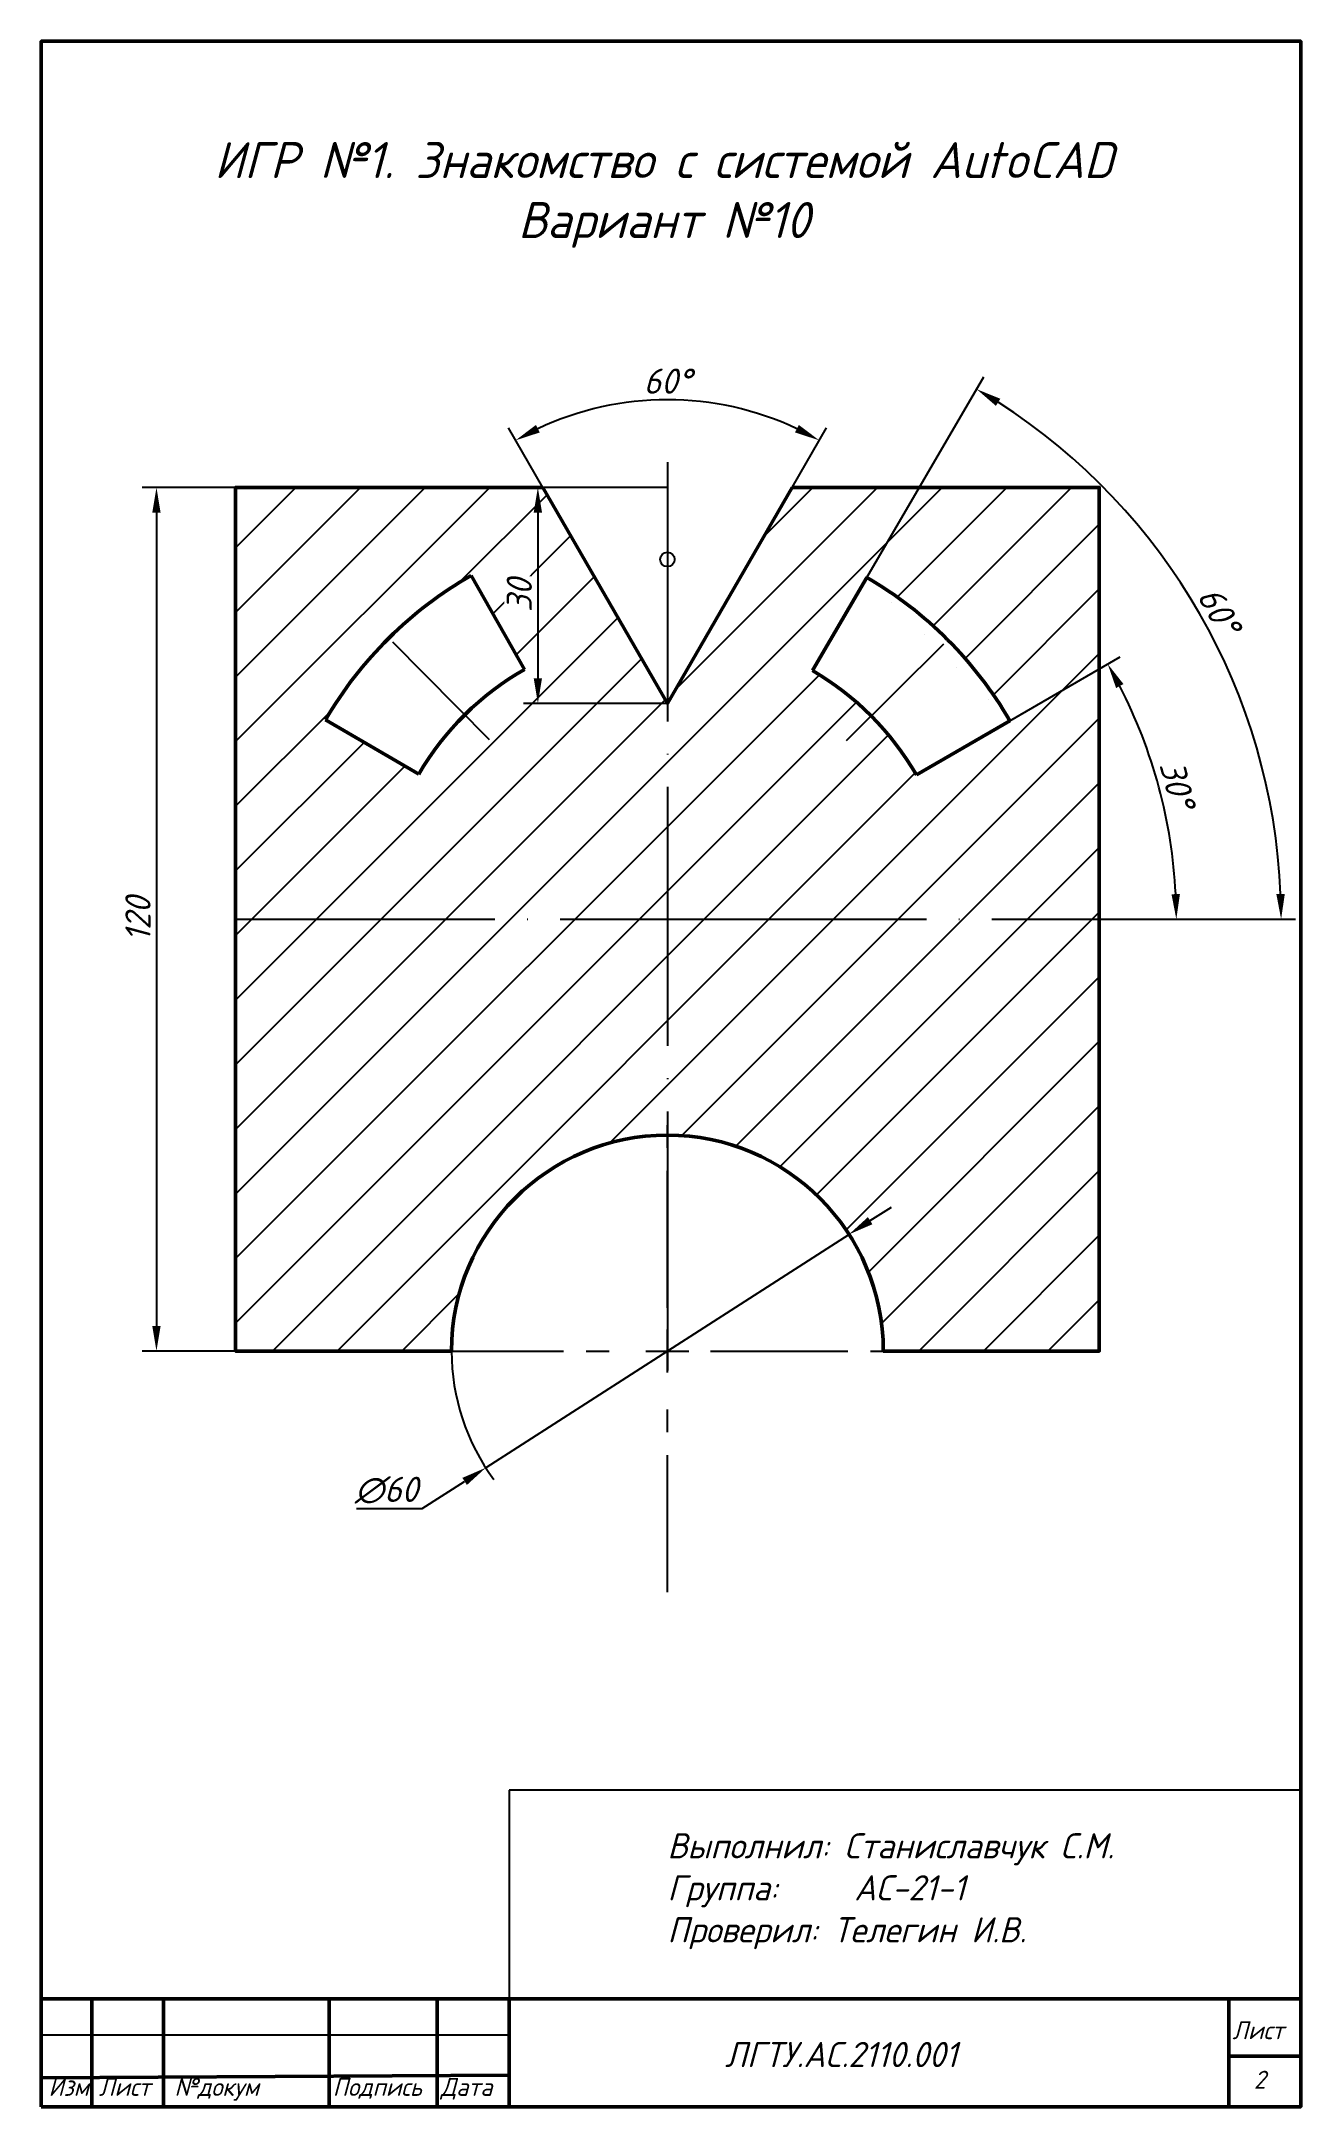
# Model space of a CAD drawing. Header units: millimetres. Extents: x 25 to 200, y 6 to 293.
import ezdxf

# ---------------------------------------------------------------- set-up
doc = ezdxf.new("R2010")
doc.units = ezdxf.units.MM
doc.linetypes.add('ACAD_ISO04W100', pattern=[30, 24, -3, 0, -3])
doc.linetypes.add('CENTER2', pattern=[28.575, 19.05, -3.175, 3.175, -3.175])
doc.styles.add('ЕСКД', font='GOST Common.ttf', dxfattribs={"oblique": 15, "height": 2.5})
doc.styles.add('ЕСКД 3.5-1.0', font='GOST Common.ttf', dxfattribs={"oblique": 15, "height": 3.5})
doc.dimstyles.new('ЕСКД', dxfattribs={"dimtxt": 3.5, "dimasz": 3.5, "dimexe": 2, "dimexo": 0, "dimgap": 0.825, "dimtad": 1, "dimtoh": 1, "dimtxsty": 'ЕСКД 3.5-1.0', "dimcen": 3.5, "dimadec": 0, "dimazin": 0, "dimtfac": 1, "dimtmove": 0, "dimatfit": 3, "dimfxl": 1, "dimtfill": 1, "dimlwd": 25, "dimarcsym": 0})

# ---------------------------------------------------------------- blocks, each defined once
blk = doc.blocks.new('*U25')
at = {"color": 0, "linetype": 'CENTER2', "lineweight": 25, "transparency": 16777216}
for p, q in [((0, 6), (0, 33.5)), ((-33.5, 0), (-6, 0)), ((6, 0), (33.5, 0)), ((0, -33.5), (0, -6))]:
    blk.add_line(p, q, dxfattribs=at)
at = {"color": 0, "linetype": 'Continuous', "lineweight": 25, "transparency": 16777216}
for p, q in [((0, -3), (0, 3)), ((-3, 0), (3, 0))]:
    blk.add_line(p, q, dxfattribs=at)
blk = doc.blocks.new('*U26')
at = {"color": 0, "linetype": 'ACAD_ISO04W100', "lineweight": 25, "ltscale": 1.5, "transparency": 16777216}
blk.add_line((0, 63.5), (0, -63.5), dxfattribs=at)
blk = doc.blocks.new('*D30')
at = {"color": 0, "linetype": 'Continuous', "lineweight": -2, "transparency": 16777216}
for p, q in [((94.68, 231), (89.9, 239.28)), ((129.32, 231), (134.1, 239.28))]:
    blk.add_line(p, q, dxfattribs=at)
at = {"color": 0, "linetype": 'Continuous', "lineweight": 25, "transparency": 16777216}
blk.add_arc((112, 201), 42.2, 64.7532, 115.2468, dxfattribs=at)
for points in [[(94.27, 238.65), (93.73, 239.69), (90.9, 237.55)], [(130.27, 239.69), (129.73, 238.65), (133.1, 237.55)]]:
    blk.add_solid(points, dxfattribs=at)
at = {"layer": 'Defpoints', "color": 0, "linetype": 'Continuous', "lineweight": 25, "transparency": 16777216}
for p in [(119.33, 242.56), (94.68, 231), (129.32, 231), (112, 201), (112, 201)]:
    blk.add_point(p, dxfattribs=at)
at = {"color": 0, "linetype": 'Continuous', "lineweight": 25, "transparency": 16777216, "insert": (112, 245.78), "char_height": 3.5, "attachment_point": 5, "style": 'ЕСКД 3.5-1.0', "bg_fill": 3, "box_fill_scale": 1.1, "bg_fill_color": 256, "bg_fill_true_color": 13158600, "bg_fill_transparency": 0}
blk.add_mtext('60°', dxfattribs=at)
blk = doc.blocks.new('*D31')
at = {"color": 0, "linetype": 'Continuous', "lineweight": -2, "transparency": 16777216}
for p, q in [((139.71, 218.51), (155.98, 246.39)), ((172, 171), (199.28, 171))]:
    blk.add_line(p, q, dxfattribs=at)
at = {"color": 0, "linetype": 'Continuous', "lineweight": 25, "transparency": 16777216}
blk.add_arc((112, 171), 85.28, 2.3517, 57.3919, dxfattribs=at)
for points in [[(157.65, 242.34), (158.26, 243.33), (154.97, 244.66)], [(197.79, 174.51), (196.62, 174.49), (197.28, 171)]]:
    blk.add_solid(points, dxfattribs=at)
at = {"layer": 'Defpoints', "color": 0, "linetype": 'Continuous', "lineweight": 25, "transparency": 16777216}
for p in [(177.49, 225.62), (139.71, 218.51), (132.15, 205.55), (112, 171), (172, 171)]:
    blk.add_point(p, dxfattribs=at)
at = {"color": 0, "linetype": 'Continuous', "lineweight": 25, "transparency": 16777216, "insert": (188.66, 213.91), "char_height": 3.5, "attachment_point": 5, "rotation": 299.2354, "style": 'ЕСКД 3.5-1.0', "bg_fill": 3, "box_fill_scale": 1.1, "bg_fill_color": 256, "bg_fill_true_color": 13158600, "bg_fill_transparency": 0}
blk.add_mtext('60°', dxfattribs=at)
blk = doc.blocks.new('*D32')
at = {"color": 0, "linetype": 'Continuous', "lineweight": -2, "transparency": 16777216}
for p, q in [((159.58, 198.59), (174.91, 207.49)), ((172, 171), (184.72, 171))]:
    blk.add_line(p, q, dxfattribs=at)
at = {"color": 0, "linetype": 'Continuous', "lineweight": 25, "transparency": 16777216}
blk.add_arc((112, 171), 70.72, 2.8358, 27.2779, dxfattribs=at)
for points in [[(174.35, 203.13), (175.37, 203.69), (173.18, 206.48)], [(183.22, 174.51), (182.05, 174.48), (182.72, 171)]]:
    blk.add_solid(points, dxfattribs=at)
at = {"layer": 'Defpoints', "color": 0, "linetype": 'Continuous', "lineweight": 25, "transparency": 16777216}
for p in [(159.58, 198.59), (178.43, 195.28), (146.6, 191.07), (112, 171), (172, 171)]:
    blk.add_point(p, dxfattribs=at)
at = {"color": 0, "linetype": 'Continuous', "lineweight": 25, "transparency": 16777216, "insert": (182.86, 189.76), "char_height": 3.5, "attachment_point": 5, "rotation": 284.8329, "style": 'ЕСКД 3.5-1.0', "bg_fill": 3, "box_fill_scale": 1.1, "bg_fill_color": 256, "bg_fill_true_color": 13158600, "bg_fill_transparency": 0}
blk.add_mtext('30°', dxfattribs=at)
blk = doc.blocks.new('*U27')
at = {"color": 0, "linetype": 'CENTER2', "lineweight": 25, "transparency": 16777216}
blk.add_line((7.56, -7.63), (-7.56, 7.63), dxfattribs=at)
blk = doc.blocks.new('*U28')
at = {"color": 0, "linetype": 'CENTER2', "lineweight": 25, "transparency": 16777216}
blk.add_line((-7.61, -7.59), (7.61, 7.59), dxfattribs=at)
blk = doc.blocks.new('*D33')
at = {"color": 0, "linetype": 'Continuous', "lineweight": -2, "transparency": 16777216}
for p, q in [((52, 231), (39, 231)), ((52, 111), (39, 111))]:
    blk.add_line(p, q, dxfattribs=at)
at = {"color": 0, "linetype": 'Continuous', "lineweight": 25, "transparency": 16777216}
blk.add_line((41, 227.5), (41, 114.5), dxfattribs=at)
for points in [[(40.42, 227.5), (41.58, 227.5), (41, 231)], [(40.42, 114.5), (41.58, 114.5), (41, 111)]]:
    blk.add_solid(points, dxfattribs=at)
at = {"layer": 'Defpoints', "color": 0, "linetype": 'Continuous', "lineweight": 25, "transparency": 16777216}
for p in [(52, 231), (41, 111), (52, 111)]:
    blk.add_point(p, dxfattribs=at)
at = {"color": 0, "linetype": 'Continuous', "lineweight": 25, "transparency": 16777216, "insert": (38.43, 171), "char_height": 3.5, "attachment_point": 5, "rotation": 90, "style": 'ЕСКД 3.5-1.0', "bg_fill": 3, "box_fill_scale": 1.1, "bg_fill_color": 256, "bg_fill_true_color": 13158600, "bg_fill_transparency": 0}
blk.add_mtext('120', dxfattribs=at)
blk = doc.blocks.new('*D29')
at = {"color": 0, "linetype": 'Continuous', "lineweight": 25, "transparency": 16777216}
for p, q in [((140.18, 129.12), (143.12, 131.01)), ((137.24, 127.22), (86.76, 94.78)), ((77.93, 89.1), (83.82, 92.88)), ((68.82, 89.1), (77.93, 89.1))]:
    blk.add_line(p, q, dxfattribs=at)
at = {"color": 0, "linetype": 'Continuous', "lineweight": -2, "transparency": 16777216}
blk.add_arc((112, 111), 30, 180, 216.5549, dxfattribs=at)
at = {"color": 0, "linetype": 'Continuous', "lineweight": 25, "transparency": 16777216}
for points in [[(139.86, 129.61), (140.49, 128.62), (137.24, 127.22)], [(83.51, 93.38), (84.14, 92.39), (86.76, 94.78)]]:
    blk.add_solid(points, dxfattribs=at)
at = {"layer": 'Defpoints', "color": 0, "linetype": 'Continuous', "lineweight": 25, "transparency": 16777216}
for p in [(137.24, 127.22), (86.76, 94.78)]:
    blk.add_point(p, dxfattribs=at)
at = {"color": 0, "linetype": 'Continuous', "lineweight": 25, "transparency": 16777216, "insert": (72.96, 91.67), "char_height": 3.5, "attachment_point": 5, "style": 'ЕСКД 3.5-1.0', "bg_fill": 3, "box_fill_scale": 1.1, "bg_fill_color": 256, "bg_fill_true_color": 13158600, "bg_fill_transparency": 0}
blk.add_mtext('∅60', dxfattribs=at)
blk = doc.blocks.new('*D28')
at = {"color": 0, "linetype": 'Continuous', "lineweight": -2, "transparency": 16777216}
for p, q in [((112, 231), (92, 231)), ((112, 201), (92, 201))]:
    blk.add_line(p, q, dxfattribs=at)
at = {"color": 0, "linetype": 'Continuous', "lineweight": 25, "transparency": 16777216}
blk.add_line((94, 227.5), (94, 204.5), dxfattribs=at)
for points in [[(93.42, 227.5), (94.58, 227.5), (94, 231)], [(93.42, 204.5), (94.58, 204.5), (94, 201)]]:
    blk.add_solid(points, dxfattribs=at)
at = {"layer": 'Defpoints', "color": 0, "linetype": 'Continuous', "lineweight": 25, "transparency": 16777216}
for p in [(112, 231), (94, 201), (112, 201)]:
    blk.add_point(p, dxfattribs=at)
at = {"color": 0, "linetype": 'Continuous', "lineweight": 25, "transparency": 16777216, "insert": (91.42, 216), "char_height": 3.5, "attachment_point": 5, "rotation": 90, "style": 'ЕСКД 3.5-1.0', "bg_fill": 3, "box_fill_scale": 1.1, "bg_fill_color": 256, "bg_fill_true_color": 13158600, "bg_fill_transparency": 0}
blk.add_mtext('30', dxfattribs=at)

msp = doc.modelspace()

# ---------------------------------------------------------------- hatches: boundary and pattern name
at = {"linetype": 'Continuous', "lineweight": 25}
h = msp.add_hatch(dxfattribs=at)
h.set_pattern_fill('ANSI31', color=256, scale=2)
edge = h.paths.add_edge_path()
edge.add_line((94.679, 231), (52, 231))
edge.add_line((52, 231), (52, 111))
edge.add_line((52, 111), (82, 111))
edge.add_arc((112, 111), 30, 0, 180, ccw=False)
edge.add_line((142, 111), (172, 111))
edge.add_line((172, 111), (172, 231))
edge.add_line((172, 231), (129.321, 231))
edge.add_line((129.321, 231), (112, 201))
edge.add_line((112, 201), (94.679, 231))
edge = h.paths.add_edge_path(flags=16)
edge.add_arc((112, 171), 40, 119.74488, 149.74356)
edge.add_line((77.449, 191.155), (64.492, 198.713))
edge.add_arc((112, 171), 55, 119.74488, 149.74356, ccw=False)
edge.add_line((84.712, 218.753), (92.154, 205.73))
edge = h.paths.add_edge_path(flags=16)
edge.add_arc((112, 171), 40, 30.11373, 59.74356)
edge.add_line((132.155, 205.551), (139.713, 218.508))
edge.add_arc((112, 171), 55, 30.11373, 59.74356, ccw=False)
edge.add_line((159.577, 198.594), (146.601, 191.069))

# ---------------------------------------------------------------- linework, layer by layer
at = {"lineweight": 50}
for p, q in [((77.449, 191.155), (64.492, 198.713)), ((146.601, 191.069), (159.577, 198.594))]:
    msp.add_line(p, q, dxfattribs=at)
at = {"linetype": 'ACAD_ISO04W100', "lineweight": 25, "ltscale": 1.5}
for p, q in [((52, 171), (112, 171)), ((112, 171), (172, 171))]:
    msp.add_line(p, q, dxfattribs=at)
at = {"color": 7, "linetype": 'Continuous', "lineweight": 25}
for p, q in [((200, 50), (90, 50)), ((90, 50), (90, 21)), ((25, 16), (90, 16))]:
    msp.add_line(p, q, dxfattribs=at)
at = {"color": 7, "linetype": 'Continuous', "lineweight": 50}
for p, q in [((25, 21), (200, 21)), ((32, 21), (32, 6)), ((42, 21), (42, 6)), ((65, 21), (65, 6)), ((80, 21), (80, 6)), ((90, 21), (90, 6)), ((190, 21), (190, 6)), ((190, 13), (200, 13)), ((90, 10.371), (25, 10))]:
    msp.add_line(p, q, dxfattribs=at)
msp.add_lwpolyline([(25, 6), (200, 6), (200, 293), (25, 293)], close=True, dxfattribs=at)
at = {"lineweight": 50}
for points in [[(94.679, 231), (52, 231), (52, 111), (82, 111)], [(94.679, 231), (112, 201), (129.321, 231)], [(142, 111), (172, 111), (172, 231), (129.321, 231)]]:
    msp.add_lwpolyline(points, dxfattribs=at)
for centre, radius, start, end in [((112, 171), 55, 119.74488, 149.74356), ((112, 171), 55, 30.11373, 59.74356), ((112, 111), 30, 0, 180)]:
    msp.add_arc(centre, radius, start, end, dxfattribs=at)

# ---------------------------------------------------------------- block references
at = {"linetype": 'ACAD_ISO04W100', "lineweight": 25, "ltscale": 1.5}
msp.add_blockref('*U26', (112, 171), dxfattribs=at)
at = {"color": 7, "linetype": 'CENTER2', "lineweight": 25}
for name, p in [('*U27', (79.702, 203.588)), ('*U25', (112, 111))]:
    msp.add_blockref(name, p, dxfattribs=at)

# ---------------------------------------------------------------- texts
at = {"color": 7, "linetype": 'Continuous', "lineweight": 25, "attachment_point": 1, "style": 'ЕСКД 3.5-1.0'}
for s, width, insert, char_height in [('\\pxqc;ИГР №1. Знакомство с системой AutoCAD^JВариант №10', 175, (24, 279), 5), ('Выполнил: Станиславчук С.М.^JГруппа:     АС-21-1^JПроверил: Телегин И.В.', 110, (112, 44), 3.5), ('ЛГТУ.АС.2110.001', 100, (120, 15), 3.5)]:
    msp.add_mtext_dynamic_manual_height_columns(s, width=width, gutter_width=17.5, heights=[0], dxfattribs=dict(at, insert=insert, char_height=char_height))
at = {"char_height": 2.5, "attachment_point": 1, "style": 'ЕСКД'}
for s, width, insert in [('\\pxi-3,l4,t4;Лист', 21.05326, (188, 17.875)), ('Изм', 7, (26, 10)), ('Лист', 7, (33, 10)), ('\\pxi-3,l4,t4;№докум', 21.05326, (41, 10)), ('\\pxi-3,l4,t4;Подпись', 21.05326, (63, 10)), ('\\pxi-3,l4,t4;Дата', 21.05326, (78, 10)), ('\\pxi-3,l4,t4;2', 21.05326, (191, 11))]:
    msp.add_mtext_dynamic_manual_height_columns(s, width=width, gutter_width=17.5, heights=[0], dxfattribs=dict(at, insert=insert))

# ---------------------------------------------------------------- next in the draw order: dimensions: what is measured, and where the dimension line sits
at = {"color": 7, "linetype": 'Continuous', "lineweight": 25}
dim = msp.add_angular_dim_2l(base=(119.328, 242.561), line1=((112, 201), (129.321, 231)), line2=((94.679, 231), (112, 201)), dimstyle='ЕСКД', dxfattribs=at)
dim.commit()
dim.dimension.update_dxf_attribs({"geometry": '*D30', "text_midpoint": (112, 245.777)})
dim = msp.add_linear_dim(base=(41, 111), p1=(52, 231), p2=(52, 111), angle=90, dimstyle='ЕСКД', dxfattribs=at)
dim.commit()
dim.dimension.update_dxf_attribs({"geometry": '*D33', "text_midpoint": (38.425, 171)})
dim = msp.add_diameter_dim_2p(p1=(137.235, 127.223), p2=(86.765, 94.777), dimstyle='ЕСКД', dxfattribs=at)
dim.commit()
dim.dimension.update_dxf_attribs({"geometry": '*D29', "text_midpoint": (72.963, 91.674)})

# ---------------------------------------------------------------- next in the draw order: linework, layer by layer
at = {"lineweight": 50}
for p, q in [((92.154, 205.73), (84.712, 218.753)), ((132.155, 205.551), (139.713, 218.508))]:
    msp.add_line(p, q, dxfattribs=at)
for start, end in [(119.74488, 149.74356), (30.11373, 59.74356)]:
    msp.add_arc((112, 171), 40, start, end, dxfattribs=at)

# ---------------------------------------------------------------- next in the draw order: dimensions: what is measured, and where the dimension line sits
at = {"color": 7, "linetype": 'Continuous', "lineweight": 25}
dim = msp.add_angular_dim_2l(base=(177.491, 225.621), line1=((112, 171), (172, 171)), line2=((132.155, 205.551), (139.713, 218.508)), dimstyle='ЕСКД', dxfattribs=at)
dim.commit()
dim.dimension.update_dxf_attribs({"geometry": '*D31', "text_midpoint": (186.416, 212.65), "dimtype": 162})

# ---------------------------------------------------------------- next in the draw order: dimensions: what is measured, and where the dimension line sits
dim = msp.add_angular_dim_2l(base=(178.425, 195.276), line1=((112, 171), (172, 171)), line2=((146.601, 191.069), (159.577, 198.594)), dimstyle='ЕСКД', dxfattribs=at)
dim.commit()
dim.dimension.update_dxf_attribs({"geometry": '*D32', "text_midpoint": (180.366, 189.105), "dimtype": 162})

# ---------------------------------------------------------------- next in the draw order: linework, layer by layer
msp.add_line((112, 231), (112, 201), dxfattribs=at)

# ---------------------------------------------------------------- next in the draw order: block references
at = {"color": 7, "linetype": 'CENTER2', "lineweight": 25}
msp.add_blockref('*U28', (144.511, 203.431), dxfattribs=at)

# ---------------------------------------------------------------- next in the draw order: dimensions: what is measured, and where the dimension line sits
at = {"color": 7, "linetype": 'Continuous', "lineweight": 25}
dim = msp.add_linear_dim(base=(94, 201), p1=(112, 231), p2=(112, 201), angle=270, dimstyle='ЕСКД', dxfattribs=at)
dim.commit()
dim.dimension.update_dxf_attribs({"geometry": '*D28', "text_midpoint": (94, 216), "dimtype": 161})

# ---------------------------------------------------------------- next in the draw order: linework, layer by layer
msp.add_circle((112, 221), 1, dxfattribs=at)

doc.saveas('drawing.dxf')
